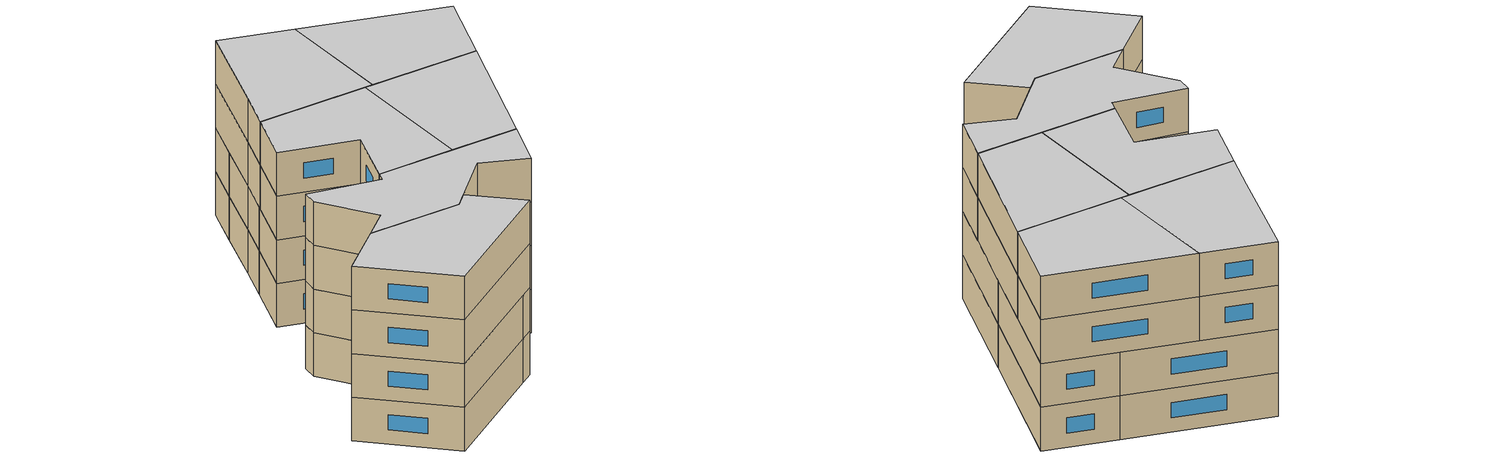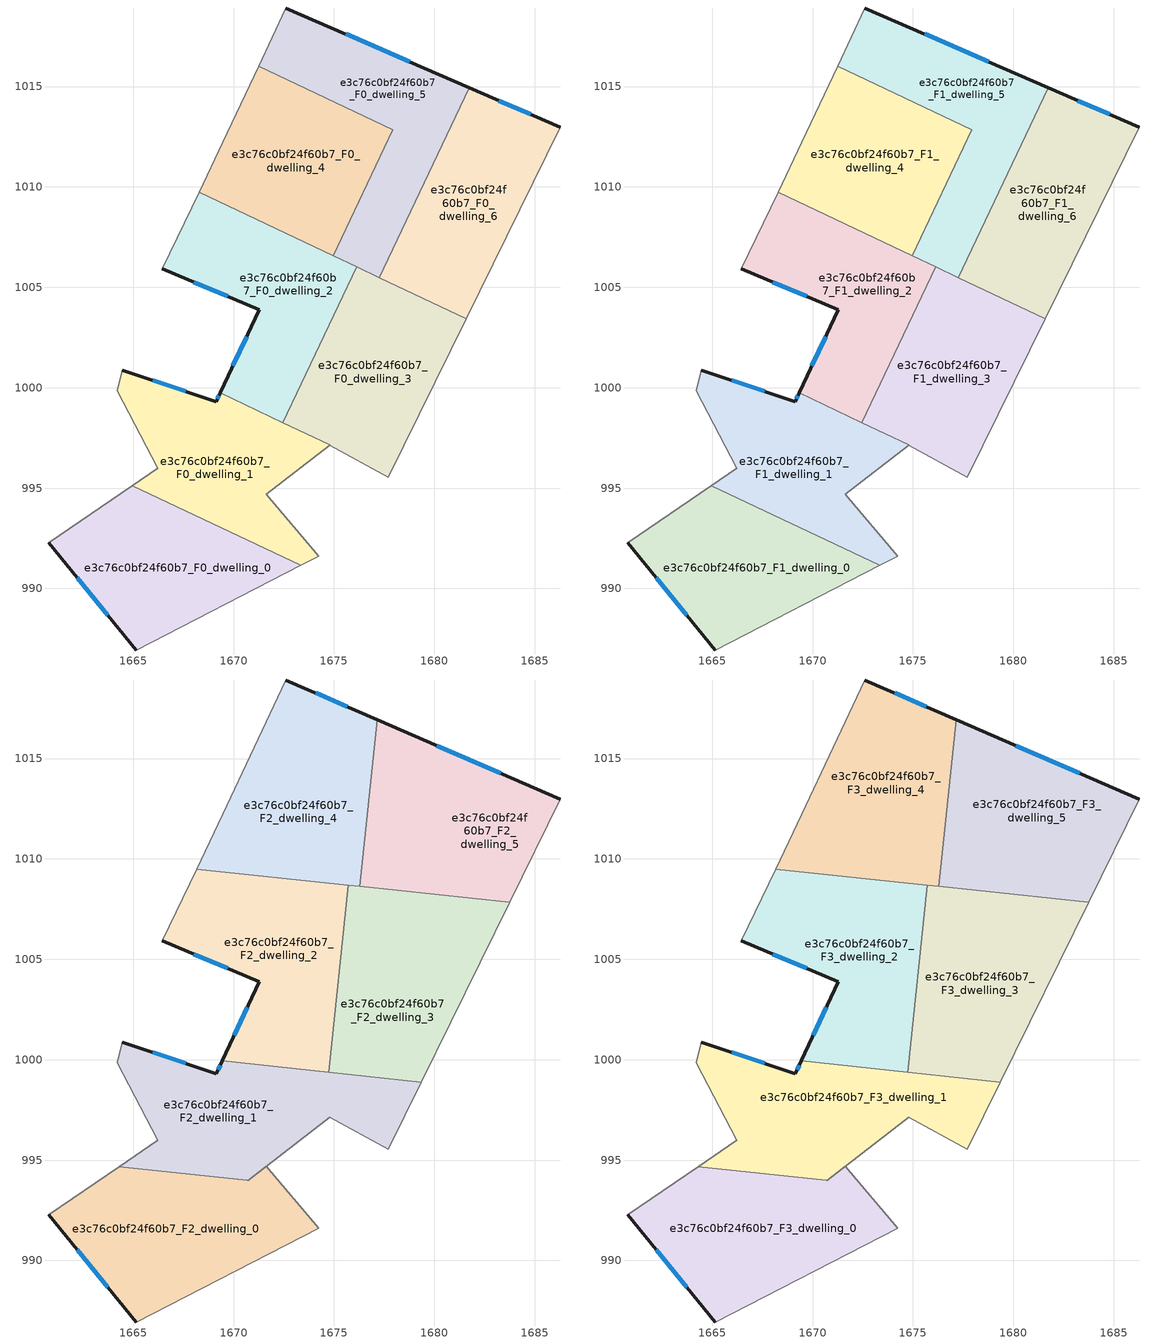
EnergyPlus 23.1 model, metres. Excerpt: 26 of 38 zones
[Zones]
e3c76c0bf24f60b7_F0_dwelling_0
 floor ground (EU_floor_Construction): 1673.35,991.15 1665.16,986.94 1660.79,992.27 1664.97,995.12 z0
 wall outside (EU_wall_Construction): 1660.79,992.27 1665.16,986.94 z0:3
 wall adiabatic (EU_wall_Construction): 1664.97,995.12 1660.79,992.27 / 1665.16,986.94 1673.35,991.15 z0:3
 wall to e3c76c0bf24f60b7_F0_dwelling_1 (EU_wall_Construction): 1673.35,991.15 1664.97,995.12 z0:3
 window (EU_Window_Construction): 1662.22,990.53 1663.74,988.67 z0.98:2.02
e3c76c0bf24f60b7_F0_dwelling_1
 floor ground (EU_floor_Construction): 1674.8,997.16 1674.78,997.13 1671.63,994.71 1674.25,991.62 1673.35,991.15 1664.97,995.12 1666.23,995.99 1664.21,999.86 1664.45,1000.88 1669.13,999.31 1669.34,999.74 z0
 wall outside (EU_wall_Construction): 1669.34,999.74 1669.13,999.31 1664.45,1000.88 z0:3
 wall adiabatic (EU_wall_Construction): 1673.35,991.15 1674.25,991.62 1671.63,994.71 1674.78,997.13 1674.81,997.15 / 1664.45,1000.88 1664.21,999.86 1666.23,995.99 1664.97,995.12 z0:3
 wall to e3c76c0bf24f60b7_F0_dwelling_2 (EU_wall_Construction): 1672.46,998.27 1669.34,999.74 z0:3
 wall to e3c76c0bf24f60b7_F0_dwelling_3 (EU_wall_Construction): 1674.8,997.16 1672.46,998.27 z0:3
 window (EU_Window_Construction): 1667.61,999.82 1665.98,1000.37 / 1669.27,999.6 1669.2,999.45 z0.98:2.02
e3c76c0bf24f60b7_F0_dwelling_2
 floor ground (EU_floor_Construction): 1676.13,1006.02 1672.46,998.26 1669.34,999.74 1671.28,1003.9 1666.44,1005.92 1668.28,1009.74 z0
 wall outside (EU_wall_Construction): 1666.44,1005.92 1671.28,1003.9 1669.34,999.74 z0:3
 wall adiabatic (EU_wall_Construction): 1668.28,1009.74 1666.44,1005.92 z0:3
 wall to e3c76c0bf24f60b7_F0_dwelling_3 (EU_wall_Construction): 1672.46,998.26 1676.13,1006.02 z0:3
 wall to e3c76c0bf24f60b7_F0_dwelling_4 (EU_wall_Construction): 1674.96,1006.57 1668.28,1009.74 z0:3
 wall to e3c76c0bf24f60b7_F0_dwelling_5 (EU_wall_Construction): 1676.13,1006.02 1674.96,1006.57 z0:3
 window (EU_Window_Construction): 1668.02,1005.26 1669.71,1004.55 / 1670.65,1002.55 1669.97,1001.09 z0.98:2.02
e3c76c0bf24f60b7_F0_dwelling_3
 floor ground (EU_floor_Construction): 1681.58,1003.43 1677.7,995.54 1674.78,997.14 1674.81,997.15 1672.46,998.26 1676.13,1006.02 z0
 wall adiabatic (EU_wall_Construction): 1674.78,997.14 1677.7,995.54 1681.58,1003.43 / 1674.78,997.14 1674.81,997.15 z0:3
 wall to e3c76c0bf24f60b7_F0_dwelling_6 (EU_wall_Construction): 1681.58,1003.43 1677.26,1005.48 z0:3
 wall to e3c76c0bf24f60b7_F0_dwelling_5 (EU_wall_Construction): 1677.26,1005.48 1676.13,1006.02 z0:3
e3c76c0bf24f60b7_F0_dwelling_4
 floor ground (EU_floor_Construction): 1677.93,1012.84 1674.96,1006.57 1668.28,1009.74 1669.47,1012.23 1671.25,1016.01 z0
 wall adiabatic (EU_wall_Construction): 1671.25,1016.01 1669.47,1012.23 1668.28,1009.74 z0:3
 wall to e3c76c0bf24f60b7_F0_dwelling_5 (EU_wall_Construction): 1674.96,1006.57 1677.93,1012.84 1671.25,1016.01 z0:3
e3c76c0bf24f60b7_F0_dwelling_5
 floor ground (EU_floor_Construction): 1681.75,1014.94 1677.26,1005.48 1674.96,1006.57 1677.93,1012.84 1671.25,1016.01 1672.6,1018.92 z0
 wall outside (EU_wall_Construction): 1681.75,1014.94 1672.6,1018.92 z0:3
 wall adiabatic (EU_wall_Construction): 1672.6,1018.92 1671.25,1016.01 z0:3
 wall to e3c76c0bf24f60b7_F0_dwelling_6 (EU_wall_Construction): 1677.26,1005.48 1681.75,1014.94 z0:3
 window (EU_Window_Construction): 1678.77,1016.23 1675.58,1017.62 z0.98:2.02
e3c76c0bf24f60b7_F0_dwelling_6
 floor ground (EU_floor_Construction): 1686.27,1012.97 1681.58,1003.43 1677.26,1005.48 1681.75,1014.94 z0
 wall outside (EU_wall_Construction): 1686.27,1012.97 1681.75,1014.94 z0:3
 wall adiabatic (EU_wall_Construction): 1681.58,1003.43 1686.27,1012.97 z0:3
 window (EU_Window_Construction): 1684.8,1013.61 1683.22,1014.3 z0.98:2.02
e3c76c0bf24f60b7_F1_dwelling_0
 floor to e3c76c0bf24f60b7_F0_dwelling_0 (EU_floor_Construction): 1673.35,991.15 1665.16,986.94 1660.79,992.27 1664.97,995.12 z3
 wall outside (EU_wall_Construction): 1660.79,992.27 1665.16,986.94 z3:6
 wall adiabatic (EU_wall_Construction): 1664.97,995.12 1660.79,992.27 / 1665.16,986.94 1673.35,991.15 z3:6
 wall to e3c76c0bf24f60b7_F1_dwelling_1 (EU_wall_Construction): 1673.35,991.15 1664.97,995.12 z3:6
 window (EU_Window_Construction): 1662.22,990.53 1663.74,988.67 z3.98:5.02
e3c76c0bf24f60b7_F1_dwelling_1
 floor to e3c76c0bf24f60b7_F0_dwelling_1 (EU_floor_Construction): 1674.8,997.16 1674.78,997.13 1671.63,994.71 1674.25,991.62 1673.35,991.15 1664.97,995.12 1666.23,995.99 1664.21,999.86 1664.45,1000.88 1669.13,999.31 1669.34,999.74 z3
 wall outside (EU_wall_Construction): 1669.34,999.74 1669.13,999.31 1664.45,1000.88 z3:6
 wall adiabatic (EU_wall_Construction): 1673.35,991.15 1674.25,991.62 1671.63,994.71 1674.78,997.13 1674.81,997.15 / 1664.45,1000.88 1664.21,999.86 1666.23,995.99 1664.97,995.12 z3:6
 wall to e3c76c0bf24f60b7_F1_dwelling_2 (EU_wall_Construction): 1672.46,998.27 1669.34,999.74 z3:6
 wall to e3c76c0bf24f60b7_F1_dwelling_3 (EU_wall_Construction): 1674.8,997.16 1672.46,998.27 z3:6
 window (EU_Window_Construction): 1667.61,999.82 1665.98,1000.37 / 1669.27,999.6 1669.2,999.45 z3.98:5.02
e3c76c0bf24f60b7_F1_dwelling_2
 floor to e3c76c0bf24f60b7_F0_dwelling_2 (EU_floor_Construction): 1676.13,1006.02 1672.46,998.26 1669.34,999.74 1671.28,1003.9 1666.44,1005.92 1668.28,1009.74 z3
 wall outside (EU_wall_Construction): 1666.44,1005.92 1671.28,1003.9 1669.34,999.74 z3:6
 wall adiabatic (EU_wall_Construction): 1668.28,1009.74 1666.44,1005.92 z3:6
 wall to e3c76c0bf24f60b7_F1_dwelling_3 (EU_wall_Construction): 1672.46,998.26 1676.13,1006.02 z3:6
 wall to e3c76c0bf24f60b7_F1_dwelling_4 (EU_wall_Construction): 1674.96,1006.57 1668.28,1009.74 z3:6
 wall to e3c76c0bf24f60b7_F1_dwelling_5 (EU_wall_Construction): 1676.13,1006.02 1674.96,1006.57 z3:6
 window (EU_Window_Construction): 1668.02,1005.26 1669.71,1004.55 / 1670.65,1002.55 1669.97,1001.09 z3.98:5.02
e3c76c0bf24f60b7_F1_dwelling_3
 floor to e3c76c0bf24f60b7_F0_dwelling_3 (EU_floor_Construction): 1681.58,1003.43 1677.7,995.54 1674.78,997.14 1674.81,997.15 1672.46,998.26 1676.13,1006.02 z3
 wall adiabatic (EU_wall_Construction): 1674.78,997.14 1677.7,995.54 1681.58,1003.43 / 1674.78,997.14 1674.81,997.15 z3:6
 wall to e3c76c0bf24f60b7_F1_dwelling_6 (EU_wall_Construction): 1681.58,1003.43 1677.26,1005.48 z3:6
 wall to e3c76c0bf24f60b7_F1_dwelling_5 (EU_wall_Construction): 1677.26,1005.48 1676.13,1006.02 z3:6
e3c76c0bf24f60b7_F1_dwelling_4
 floor to e3c76c0bf24f60b7_F0_dwelling_4 (EU_floor_Construction): 1677.93,1012.84 1674.96,1006.57 1668.28,1009.74 1669.47,1012.23 1671.25,1016.01 z3
 wall adiabatic (EU_wall_Construction): 1671.25,1016.01 1669.47,1012.23 1668.28,1009.74 z3:6
 wall to e3c76c0bf24f60b7_F1_dwelling_5 (EU_wall_Construction): 1674.96,1006.57 1677.93,1012.84 1671.25,1016.01 z3:6
 ceiling adiabatic (EU_roof_Construction): 1674.96,1006.57 1675.95,1008.67 1668.97,1009.41 z6
e3c76c0bf24f60b7_F1_dwelling_5
 floor to e3c76c0bf24f60b7_F0_dwelling_5 (EU_floor_Construction): 1681.75,1014.94 1677.26,1005.48 1674.96,1006.57 1677.93,1012.84 1671.25,1016.01 1672.6,1018.92 z3
 wall outside (EU_wall_Construction): 1681.75,1014.94 1672.6,1018.92 z3:6
 wall adiabatic (EU_wall_Construction): 1672.6,1018.92 1671.25,1016.01 z3:6
 wall to e3c76c0bf24f60b7_F1_dwelling_6 (EU_wall_Construction): 1677.26,1005.48 1681.75,1014.94 z3:6
 window (EU_Window_Construction): 1678.77,1016.23 1675.58,1017.62 z3.98:5.02
e3c76c0bf24f60b7_F1_dwelling_6
 floor to e3c76c0bf24f60b7_F0_dwelling_6 (EU_floor_Construction): 1686.27,1012.97 1681.58,1003.43 1677.26,1005.48 1681.75,1014.94 z3
 wall outside (EU_wall_Construction): 1686.27,1012.97 1681.75,1014.94 z3:6
 wall adiabatic (EU_wall_Construction): 1681.58,1003.43 1686.27,1012.97 z3:6
 window (EU_Window_Construction): 1684.8,1013.61 1683.22,1014.3 z3.98:5.02
e3c76c0bf24f60b7_F2_dwelling_0
 floor to e3c76c0bf24f60b7_F1_dwelling_0 (EU_floor_Construction): 1673.35,991.15 1665.16,986.94 1660.79,992.27 1664.3,994.66 1666.4,994.44 z6
 floor to e3c76c0bf24f60b7_F1_dwelling_1 (EU_floor_Construction): 1671.63,994.71 1674.25,991.62 1673.35,991.15 1666.4,994.44 1670.7,993.98 z6
 wall outside (EU_wall_Construction): 1660.79,992.27 1665.16,986.94 z6:9
 wall adiabatic (EU_wall_Construction): 1664.3,994.66 1660.79,992.27 / 1665.16,986.94 1674.25,991.62 1671.63,994.71 1670.7,993.98 z6:9
 wall to e3c76c0bf24f60b7_F2_dwelling_1 (EU_wall_Construction): 1670.69,993.98 1664.3,994.66 z6:9
 window (EU_Window_Construction): 1662.22,990.53 1663.74,988.67 z6.98:8.02
e3c76c0bf24f60b7_F2_dwelling_1
 floor to e3c76c0bf24f60b7_F1_dwelling_1 (EU_floor_Construction): 1674.81,997.15 1674.78,997.13 1670.7,993.98 1666.4,994.44 1664.97,995.12 1666.23,995.99 1664.21,999.86 1664.45,1000.88 1669.13,999.31 1669.34,999.74 z6
 floor to e3c76c0bf24f60b7_F1_dwelling_0 (EU_floor_Construction): 1666.4,994.44 1664.3,994.66 1664.97,995.12 z6
 floor to e3c76c0bf24f60b7_F1_dwelling_3 (EU_floor_Construction): 1679.35,998.89 1677.7,995.54 1674.78,997.14 1674.81,997.15 1672.46,998.26 1673.07,999.55 z6
 floor to e3c76c0bf24f60b7_F1_dwelling_2 (EU_floor_Construction): 1673.07,999.55 1672.46,998.26 1669.34,999.74 1669.43,999.94 z6
 wall outside (EU_wall_Construction): 1669.43,999.94 1669.13,999.31 1664.45,1000.88 z6:9
 wall adiabatic (EU_wall_Construction): 1664.45,1000.88 1664.21,999.86 1666.23,995.99 1664.3,994.66 / 1670.7,993.98 1674.78,997.14 1677.7,995.54 1679.35,998.89 z6:9
 wall to e3c76c0bf24f60b7_F2_dwelling_2 (EU_wall_Construction): 1674.73,999.38 1669.43,999.94 z6:9
 wall to e3c76c0bf24f60b7_F2_dwelling_3 (EU_wall_Construction): 1679.35,998.89 1674.73,999.38 z6:9
 window (EU_Window_Construction): 1667.61,999.82 1665.98,1000.37 / 1669.33,999.73 1669.23,999.51 z6.98:8.02
e3c76c0bf24f60b7_F2_dwelling_2
 floor to e3c76c0bf24f60b7_F1_dwelling_2 (EU_floor_Construction): 1675.47,1006.33 1675.23,1004.12 1673.07,999.55 1669.43,999.94 1671.28,1003.9 1666.44,1005.92 1668.16,1009.49 1668.97,1009.41 z6
 floor adiabatic (EU_floor_Construction): 1675.72,1008.69 1675.65,1008.03 1674.96,1006.57 1668.97,1009.41 z6
 floor to e3c76c0bf24f60b7_F1_dwelling_3 (EU_floor_Construction): 1675.23,1004.12 1674.73,999.38 1673.07,999.55 z6
 floor to e3c76c0bf24f60b7_F1_dwelling_5 (EU_floor_Construction): 1675.65,1008.03 1675.47,1006.33 1674.96,1006.57 z6
 wall outside (EU_wall_Construction): 1666.44,1005.92 1671.28,1003.9 1669.43,999.94 z6:9
 wall adiabatic (EU_wall_Construction): 1668.16,1009.5 1666.44,1005.92 z6:9
 wall to e3c76c0bf24f60b7_F2_dwelling_3 (EU_wall_Construction): 1674.73,999.38 1675.72,1008.69 z6:9
 wall to e3c76c0bf24f60b7_F2_dwelling_4 (EU_wall_Construction): 1675.72,1008.69 1668.16,1009.5 z6:9
 window (EU_Window_Construction): 1670.68,1002.61 1670.03,1001.23 / 1668.02,1005.26 1669.71,1004.55 z6.98:8.02
e3c76c0bf24f60b7_F2_dwelling_3
 floor to e3c76c0bf24f60b7_F1_dwelling_3 (EU_floor_Construction): 1681.58,1003.43 1679.35,998.89 1674.73,999.38 1675.23,1004.12 1676.13,1006.02 z6
 floor to e3c76c0bf24f60b7_F1_dwelling_2 (EU_floor_Construction): 1676.13,1006.02 1675.23,1004.12 1675.47,1006.33 z6
 floor to e3c76c0bf24f60b7_F1_dwelling_5 (EU_floor_Construction): 1678.64,1008.38 1677.26,1005.48 1675.47,1006.33 1675.65,1008.03 1675.95,1008.67 z6
 floor to e3c76c0bf24f60b7_F1_dwelling_6 (EU_floor_Construction): 1683.75,1007.84 1681.58,1003.43 1677.26,1005.48 1678.64,1008.38 z6
 floor adiabatic (EU_floor_Construction): 1675.95,1008.67 1675.65,1008.03 1675.72,1008.69 z6
 wall adiabatic (EU_wall_Construction): 1679.35,998.89 1683.75,1007.84 z6:9
 wall to e3c76c0bf24f60b7_F2_dwelling_5 (EU_wall_Construction): 1683.75,1007.84 1676.28,1008.63 z6:9
 wall to e3c76c0bf24f60b7_F2_dwelling_4 (EU_wall_Construction): 1676.27,1008.63 1675.72,1008.69 z6:9
e3c76c0bf24f60b7_F2_dwelling_4
 floor to e3c76c0bf24f60b7_F1_dwelling_4 (EU_floor_Construction): 1676.78,1013.39 1676.37,1009.56 1675.95,1008.67 1668.97,1009.41 1668.28,1009.74 1669.47,1012.23 1671.25,1016.01 z6
 floor to e3c76c0bf24f60b7_F1_dwelling_5 (EU_floor_Construction): 1677.16,1016.94 1676.78,1013.39 1671.25,1016.01 1672.6,1018.92 z6; 1676.37,1009.56 1676.28,1008.63 1675.95,1008.67 z6
 floor to e3c76c0bf24f60b7_F1_dwelling_2 (EU_floor_Construction): 1668.97,1009.41 1668.16,1009.49 1668.28,1009.74 z6
 wall outside (EU_wall_Construction): 1677.16,1016.94 1672.6,1018.92 z6:9
 wall adiabatic (EU_wall_Construction): 1672.6,1018.92 1669.47,1012.23 1668.16,1009.5 z6:9
 wall to e3c76c0bf24f60b7_F2_dwelling_5 (EU_wall_Construction): 1676.28,1008.63 1677.16,1016.94 z6:9
 window (EU_Window_Construction): 1675.68,1017.58 1674.08,1018.27 z6.98:8.02
e3c76c0bf24f60b7_F2_dwelling_5
 floor to e3c76c0bf24f60b7_F1_dwelling_5 (EU_floor_Construction): 1681.75,1014.94 1678.64,1008.38 1676.28,1008.63 1676.37,1009.56 1677.93,1012.84 1676.78,1013.39 1677.16,1016.94 z6
 floor to e3c76c0bf24f60b7_F1_dwelling_6 (EU_floor_Construction): 1686.27,1012.97 1683.75,1007.84 1678.64,1008.38 1681.75,1014.94 z6
 floor to e3c76c0bf24f60b7_F1_dwelling_4 (EU_floor_Construction): 1677.93,1012.84 1676.37,1009.56 1676.78,1013.39 z6
 wall outside (EU_wall_Construction): 1686.27,1012.97 1677.16,1016.94 z6:9
 wall adiabatic (EU_wall_Construction): 1683.75,1007.84 1686.27,1012.97 z6:9
 window (EU_Window_Construction): 1683.31,1014.26 1680.12,1015.65 z6.98:8.02
e3c76c0bf24f60b7_F3_dwelling_0
 floor to e3c76c0bf24f60b7_F2_dwelling_0 (EU_floor_Construction): 1671.63,994.71 1674.25,991.62 1665.16,986.94 1660.79,992.27 1664.3,994.66 1670.7,993.98 z9
 wall outside (EU_wall_Construction): 1660.79,992.27 1665.16,986.94 z9:12
 wall adiabatic (EU_wall_Construction): 1664.3,994.66 1660.79,992.27 / 1665.16,986.94 1674.25,991.62 1671.63,994.71 1670.7,993.98 z9:12
 wall to e3c76c0bf24f60b7_F3_dwelling_1 (EU_wall_Construction): 1670.69,993.98 1664.3,994.66 z9:12
 window (EU_Window_Construction): 1662.22,990.53 1663.74,988.67 z9.98:11.02
 ceiling to e3c76c0bf24f60b7_F4_dwelling_0 (EU_floor_Construction): 1674.25,991.62 1671.63,994.71 1670.7,993.98 1664.3,994.66 1660.79,992.27 1665.16,986.94 z12
e3c76c0bf24f60b7_F3_dwelling_1
 floor to e3c76c0bf24f60b7_F2_dwelling_1 (EU_floor_Construction): 1679.35,998.89 1677.7,995.54 1674.78,997.14 1670.69,993.99 1664.3,994.66 1666.23,995.99 1664.21,999.86 1664.45,1000.88 1669.13,999.31 1669.43,999.94 z9
 wall outside (EU_wall_Construction): 1669.43,999.94 1669.13,999.31 1664.45,1000.88 z9:12
 wall adiabatic (EU_wall_Construction): 1664.45,1000.88 1664.21,999.86 1666.23,995.99 1664.3,994.66 / 1670.7,993.98 1674.78,997.14 1677.7,995.54 1679.35,998.89 z9:12
 wall to e3c76c0bf24f60b7_F3_dwelling_2 (EU_wall_Construction): 1674.73,999.38 1669.43,999.94 z9:12
 wall to e3c76c0bf24f60b7_F3_dwelling_3 (EU_wall_Construction): 1679.35,998.89 1674.73,999.38 z9:12
 window (EU_Window_Construction): 1667.61,999.82 1665.98,1000.37 / 1669.33,999.73 1669.23,999.51 z9.98:11.02
 ceiling to e3c76c0bf24f60b7_F4_dwelling_1 (EU_floor_Construction): 1677.7,995.54 1679.35,998.89 1669.43,999.94 1669.13,999.31 1664.45,1000.88 1664.21,999.86 1666.23,995.99 1664.3,994.66 1670.69,993.99 1674.78,997.14 z12
e3c76c0bf24f60b7_F3_dwelling_2
 floor to e3c76c0bf24f60b7_F2_dwelling_2 (EU_floor_Construction): 1675.72,1008.69 1674.73,999.38 1669.43,999.94 1671.28,1003.9 1666.44,1005.92 1668.16,1009.5 z9
 wall outside (EU_wall_Construction): 1666.44,1005.92 1671.28,1003.9 1669.43,999.94 z9:12
 wall adiabatic (EU_wall_Construction): 1668.16,1009.5 1666.44,1005.92 z9:12
 wall to e3c76c0bf24f60b7_F3_dwelling_3 (EU_wall_Construction): 1674.73,999.38 1675.72,1008.69 z9:12
 wall to e3c76c0bf24f60b7_F3_dwelling_4 (EU_wall_Construction): 1675.72,1008.69 1668.16,1009.5 z9:12
 window (EU_Window_Construction): 1670.68,1002.61 1670.03,1001.23 / 1668.02,1005.26 1669.71,1004.55 z9.98:11.02
 ceiling to e3c76c0bf24f60b7_F4_dwelling_2 (EU_floor_Construction): 1674.73,999.38 1675.72,1008.69 1668.16,1009.5 1666.44,1005.92 1671.28,1003.9 1669.43,999.94 z12
e3c76c0bf24f60b7_F3_dwelling_3
 floor to e3c76c0bf24f60b7_F2_dwelling_3 (EU_floor_Construction): 1683.75,1007.84 1679.35,998.89 1674.73,999.38 1675.72,1008.69 z9
 wall adiabatic (EU_wall_Construction): 1679.35,998.89 1683.75,1007.84 z9:12
 wall to e3c76c0bf24f60b7_F3_dwelling_5 (EU_wall_Construction): 1683.75,1007.84 1676.28,1008.63 z9:12
 wall to e3c76c0bf24f60b7_F3_dwelling_4 (EU_wall_Construction): 1676.27,1008.63 1675.72,1008.69 z9:12
 ceiling to e3c76c0bf24f60b7_F4_dwelling_3 (EU_floor_Construction): 1679.35,998.89 1683.75,1007.84 1675.72,1008.69 1674.73,999.38 z12
e3c76c0bf24f60b7_F3_dwelling_4
 floor to e3c76c0bf24f60b7_F2_dwelling_4 (EU_floor_Construction): 1677.16,1016.94 1676.28,1008.63 1668.16,1009.5 1669.47,1012.23 1672.6,1018.92 z9
 wall outside (EU_wall_Construction): 1677.16,1016.94 1672.6,1018.92 z9:12
 wall adiabatic (EU_wall_Construction): 1672.6,1018.92 1669.47,1012.23 1668.16,1009.5 z9:12
 wall to e3c76c0bf24f60b7_F3_dwelling_5 (EU_wall_Construction): 1676.28,1008.63 1677.16,1016.94 z9:12
 window (EU_Window_Construction): 1675.68,1017.58 1674.08,1018.27 z9.98:11.02
 ceiling to e3c76c0bf24f60b7_F4_dwelling_4 (EU_floor_Construction): 1676.28,1008.63 1677.16,1016.94 1672.6,1018.92 1669.47,1012.23 1668.16,1009.5 z12
e3c76c0bf24f60b7_F3_dwelling_5
 floor to e3c76c0bf24f60b7_F2_dwelling_5 (EU_floor_Construction): 1686.27,1012.97 1683.75,1007.84 1676.28,1008.63 1677.16,1016.94 z9
 wall outside (EU_wall_Construction): 1686.27,1012.97 1677.16,1016.94 z9:12
 wall adiabatic (EU_wall_Construction): 1683.75,1007.84 1686.27,1012.97 z9:12
 window (EU_Window_Construction): 1683.31,1014.26 1680.12,1015.65 z9.98:11.02
 ceiling to e3c76c0bf24f60b7_F4_dwelling_5 (EU_floor_Construction): 1683.75,1007.84 1686.27,1012.97 1677.16,1016.94 1676.28,1008.63 z12
[Building]
EU S2 Campaign: North Axis=0; Terrain=City; Solar Distribution=FullExterior
[Site:Location]
Bologna: Latitude=44.5; Longitude=11.25; Time Zone=1; Elevation=37
[SizingPeriod:WeatherFileDays]
AnnualSizingPeriod: Begin Month=1; Begin Day of Month=1; End Month=12; End Day of Month=31; Day of Week for Start Day=Monday; Use Weather File Daylight Saving Period=No; Use Weather File Rain and Snow Indicators=No
[MATERIAL]
EU_InternalMass_Material: Roughness=MediumRough; Thickness=0.1; Conductivity=1; Density=1800; Specific Heat=900; Thermal Absorptance=0.9; Solar Absorptance=0.7; Visible Absorptance=0.7
[MATERIAL:NOMASS] Roughness=MediumRough; Thermal Absorptance=0.9; Solar Absorptance=0.7; Visible Absorptance=0.7
Name | Thermal Resistance
EU_wall_NoMass | 0.905828
EU_roof_NoMass | 0.37593
EU_floor_NoMass | 0.67114
[WINDOWMATERIAL:SIMPLEGLAZINGSYSTEM]
EU_Window_SimpleGlazing: UFactor=4.52486; Solar Heat Gain Coefficient=0.85; Visible Transmittance=0.85
[CONSTRUCTION]
EU_wall_Construction: EU_wall_NoMass
EU_roof_Construction: EU_roof_NoMass
EU_floor_Construction: EU_floor_NoMass
EU_Window_Construction: EU_Window_SimpleGlazing
EU_InternalMass_Construction: EU_InternalMass_Material
[ZONE] Type=1; Multiplier=1; Ceiling Height=autocalculate; Floor Area=autocalculate; Part of Total Floor Area=Yes
Name | Volume
e3c76c0bf24f60b7_F0_dwelling_0; e3c76c0bf24f60b7_F1_dwelling_0; e3c76c0bf24f60b7_F0_dwelling_2; e3c76c0bf24f60b7_F1_dwelling_2 | 153.738
e3c76c0bf24f60b7_F2_dwelling_0; e3c76c0bf24f60b7_F3_dwelling_0 | 181.445
e3c76c0bf24f60b7_F0_dwelling_1; e3c76c0bf24f60b7_F1_dwelling_1 | 152.546
e3c76c0bf24f60b7_F2_dwelling_1 | 178.427
e3c76c0bf24f60b7_F3_dwelling_1 | 178.393
e3c76c0bf24f60b7_F2_dwelling_2; e3c76c0bf24f60b7_F3_dwelling_2 | 178.808
e3c76c0bf24f60b7_F0_dwelling_3; e3c76c0bf24f60b7_F1_dwelling_3 | 154.937
e3c76c0bf24f60b7_F2_dwelling_3; e3c76c0bf24f60b7_F3_dwelling_3 | 178.793
e3c76c0bf24f60b7_F0_dwelling_4; e3c76c0bf24f60b7_F1_dwelling_4 | 153.76
e3c76c0bf24f60b7_F2_dwelling_4; e3c76c0bf24f60b7_F3_dwelling_4 | 179.339
e3c76c0bf24f60b7_F0_dwelling_5; e3c76c0bf24f60b7_F1_dwelling_5 | 153.717
e3c76c0bf24f60b7_F2_dwelling_5; e3c76c0bf24f60b7_F3_dwelling_5 | 179.37
e3c76c0bf24f60b7_F0_dwelling_6; e3c76c0bf24f60b7_F1_dwelling_6 | 153.742
[INTERNALMASS] Construction=EU_InternalMass_Construction
Name | Zone or ZoneList | Surface Area
e3c76c0bf24f60b7_F0_dwelling_0_EU_InternalMass | e3c76c0bf24f60b7_F0_dwelling_0 | 51.2458
e3c76c0bf24f60b7_F0_dwelling_1_EU_InternalMass | e3c76c0bf24f60b7_F0_dwelling_1 | 50.8487
e3c76c0bf24f60b7_F0_dwelling_2_EU_InternalMass | e3c76c0bf24f60b7_F0_dwelling_2 | 51.246
e3c76c0bf24f60b7_F0_dwelling_3_EU_InternalMass | e3c76c0bf24f60b7_F0_dwelling_3 | 51.6483
e3c76c0bf24f60b7_F0_dwelling_4_EU_InternalMass | e3c76c0bf24f60b7_F0_dwelling_4 | 51.2546
e3c76c0bf24f60b7_F0_dwelling_5_EU_InternalMass | e3c76c0bf24f60b7_F0_dwelling_5 | 51.239
e3c76c0bf24f60b7_F0_dwelling_6_EU_InternalMass | e3c76c0bf24f60b7_F0_dwelling_6 | 51.2486
e3c76c0bf24f60b7_F1_dwelling_0_EU_InternalMass | e3c76c0bf24f60b7_F1_dwelling_0 | 51.2458
e3c76c0bf24f60b7_F1_dwelling_1_EU_InternalMass | e3c76c0bf24f60b7_F1_dwelling_1 | 50.8487
e3c76c0bf24f60b7_F1_dwelling_2_EU_InternalMass | e3c76c0bf24f60b7_F1_dwelling_2 | 51.246
e3c76c0bf24f60b7_F1_dwelling_3_EU_InternalMass | e3c76c0bf24f60b7_F1_dwelling_3 | 51.6483
e3c76c0bf24f60b7_F1_dwelling_4_EU_InternalMass | e3c76c0bf24f60b7_F1_dwelling_4 | 51.2546
e3c76c0bf24f60b7_F1_dwelling_5_EU_InternalMass | e3c76c0bf24f60b7_F1_dwelling_5 | 51.239
e3c76c0bf24f60b7_F1_dwelling_6_EU_InternalMass | e3c76c0bf24f60b7_F1_dwelling_6 | 51.2486
e3c76c0bf24f60b7_F2_dwelling_0_EU_InternalMass | e3c76c0bf24f60b7_F2_dwelling_0 | 60.4821
e3c76c0bf24f60b7_F2_dwelling_1_EU_InternalMass | e3c76c0bf24f60b7_F2_dwelling_1 | 59.4751
e3c76c0bf24f60b7_F2_dwelling_2_EU_InternalMass | e3c76c0bf24f60b7_F2_dwelling_2 | 59.602
e3c76c0bf24f60b7_F2_dwelling_3_EU_InternalMass | e3c76c0bf24f60b7_F2_dwelling_3 | 59.5992
e3c76c0bf24f60b7_F2_dwelling_4_EU_InternalMass | e3c76c0bf24f60b7_F2_dwelling_4 | 59.7784
e3c76c0bf24f60b7_F2_dwelling_5_EU_InternalMass | e3c76c0bf24f60b7_F2_dwelling_5 | 59.7904
e3c76c0bf24f60b7_F3_dwelling_0_EU_InternalMass | e3c76c0bf24f60b7_F3_dwelling_0 | 60.4821
e3c76c0bf24f60b7_F3_dwelling_1_EU_InternalMass | e3c76c0bf24f60b7_F3_dwelling_1 | 59.4751
e3c76c0bf24f60b7_F3_dwelling_2_EU_InternalMass | e3c76c0bf24f60b7_F3_dwelling_2 | 59.602
e3c76c0bf24f60b7_F3_dwelling_3_EU_InternalMass | e3c76c0bf24f60b7_F3_dwelling_3 | 59.5992
e3c76c0bf24f60b7_F3_dwelling_4_EU_InternalMass | e3c76c0bf24f60b7_F3_dwelling_4 | 59.7784
e3c76c0bf24f60b7_F3_dwelling_5_EU_InternalMass | e3c76c0bf24f60b7_F3_dwelling_5 | 59.7904
[OTHEREQUIPMENT] Fuel Type=Electricity; Design Level Calculation Method=Watts/Area; Power per Zone Floor Area=1; Fraction Latent=0; Fraction Radiant=0; Fraction Lost=0; Carbon Dioxide Generation Rate=0; EndUse Subcategory=EU_Step8_InternalGains
Name | Zone or ZoneList or Space or SpaceList | Schedule
EU_Step8_InternalGain_e3c76c0bf24f60b7_F0_dwelling_0_f000 | e3c76c0bf24f60b7_F0_dwelling_0 | EU_Step8_GainSchedule_e3c76c0bf24f60b7_F0_dwelling_0_f000
EU_Step8_InternalGain_e3c76c0bf24f60b7_F0_dwelling_1_f000 | e3c76c0bf24f60b7_F0_dwelling_1 | EU_Step8_GainSchedule_e3c76c0bf24f60b7_F0_dwelling_1_f000
EU_Step8_InternalGain_e3c76c0bf24f60b7_F0_dwelling_2_f000 | e3c76c0bf24f60b7_F0_dwelling_2 | EU_Step8_GainSchedule_e3c76c0bf24f60b7_F0_dwelling_2_f000
EU_Step8_InternalGain_e3c76c0bf24f60b7_F0_dwelling_3_f000 | e3c76c0bf24f60b7_F0_dwelling_3 | EU_Step8_GainSchedule_e3c76c0bf24f60b7_F0_dwelling_3_f000
EU_Step8_InternalGain_e3c76c0bf24f60b7_F0_dwelling_4_f000 | e3c76c0bf24f60b7_F0_dwelling_4 | EU_Step8_GainSchedule_e3c76c0bf24f60b7_F0_dwelling_4_f000
EU_Step8_InternalGain_e3c76c0bf24f60b7_F0_dwelling_5_f000 | e3c76c0bf24f60b7_F0_dwelling_5 | EU_Step8_GainSchedule_e3c76c0bf24f60b7_F0_dwelling_5_f000
EU_Step8_InternalGain_e3c76c0bf24f60b7_F0_dwelling_6_f000 | e3c76c0bf24f60b7_F0_dwelling_6 | EU_Step8_GainSchedule_e3c76c0bf24f60b7_F0_dwelling_6_f000
EU_Step8_InternalGain_e3c76c0bf24f60b7_F1_dwelling_0_f000 | e3c76c0bf24f60b7_F1_dwelling_0 | EU_Step8_GainSchedule_e3c76c0bf24f60b7_F1_dwelling_0_f000
EU_Step8_InternalGain_e3c76c0bf24f60b7_F1_dwelling_1_f000 | e3c76c0bf24f60b7_F1_dwelling_1 | EU_Step8_GainSchedule_e3c76c0bf24f60b7_F1_dwelling_1_f000
EU_Step8_InternalGain_e3c76c0bf24f60b7_F1_dwelling_2_f000 | e3c76c0bf24f60b7_F1_dwelling_2 | EU_Step8_GainSchedule_e3c76c0bf24f60b7_F1_dwelling_2_f000
EU_Step8_InternalGain_e3c76c0bf24f60b7_F1_dwelling_3_f000 | e3c76c0bf24f60b7_F1_dwelling_3 | EU_Step8_GainSchedule_e3c76c0bf24f60b7_F1_dwelling_3_f000
EU_Step8_InternalGain_e3c76c0bf24f60b7_F1_dwelling_4_f000 | e3c76c0bf24f60b7_F1_dwelling_4 | EU_Step8_GainSchedule_e3c76c0bf24f60b7_F1_dwelling_4_f000
EU_Step8_InternalGain_e3c76c0bf24f60b7_F1_dwelling_5_f000 | e3c76c0bf24f60b7_F1_dwelling_5 | EU_Step8_GainSchedule_e3c76c0bf24f60b7_F1_dwelling_5_f000
EU_Step8_InternalGain_e3c76c0bf24f60b7_F1_dwelling_6_f000 | e3c76c0bf24f60b7_F1_dwelling_6 | EU_Step8_GainSchedule_e3c76c0bf24f60b7_F1_dwelling_6_f000
EU_Step8_InternalGain_e3c76c0bf24f60b7_F2_dwelling_0_f000 | e3c76c0bf24f60b7_F2_dwelling_0 | EU_Step8_GainSchedule_e3c76c0bf24f60b7_F2_dwelling_0_f000
EU_Step8_InternalGain_e3c76c0bf24f60b7_F2_dwelling_1_f000 | e3c76c0bf24f60b7_F2_dwelling_1 | EU_Step8_GainSchedule_e3c76c0bf24f60b7_F2_dwelling_1_f000
EU_Step8_InternalGain_e3c76c0bf24f60b7_F2_dwelling_2_f000 | e3c76c0bf24f60b7_F2_dwelling_2 | EU_Step8_GainSchedule_e3c76c0bf24f60b7_F2_dwelling_2_f000
EU_Step8_InternalGain_e3c76c0bf24f60b7_F2_dwelling_3_f000 | e3c76c0bf24f60b7_F2_dwelling_3 | EU_Step8_GainSchedule_e3c76c0bf24f60b7_F2_dwelling_3_f000
EU_Step8_InternalGain_e3c76c0bf24f60b7_F2_dwelling_4_f000 | e3c76c0bf24f60b7_F2_dwelling_4 | EU_Step8_GainSchedule_e3c76c0bf24f60b7_F2_dwelling_4_f000
EU_Step8_InternalGain_e3c76c0bf24f60b7_F2_dwelling_5_f000 | e3c76c0bf24f60b7_F2_dwelling_5 | EU_Step8_GainSchedule_e3c76c0bf24f60b7_F2_dwelling_5_f000
EU_Step8_InternalGain_e3c76c0bf24f60b7_F3_dwelling_0_f000 | e3c76c0bf24f60b7_F3_dwelling_0 | EU_Step8_GainSchedule_e3c76c0bf24f60b7_F3_dwelling_0_f000
EU_Step8_InternalGain_e3c76c0bf24f60b7_F3_dwelling_1_f000 | e3c76c0bf24f60b7_F3_dwelling_1 | EU_Step8_GainSchedule_e3c76c0bf24f60b7_F3_dwelling_1_f000
EU_Step8_InternalGain_e3c76c0bf24f60b7_F3_dwelling_2_f000 | e3c76c0bf24f60b7_F3_dwelling_2 | EU_Step8_GainSchedule_e3c76c0bf24f60b7_F3_dwelling_2_f000
EU_Step8_InternalGain_e3c76c0bf24f60b7_F3_dwelling_3_f000 | e3c76c0bf24f60b7_F3_dwelling_3 | EU_Step8_GainSchedule_e3c76c0bf24f60b7_F3_dwelling_3_f000
EU_Step8_InternalGain_e3c76c0bf24f60b7_F3_dwelling_4_f000 | e3c76c0bf24f60b7_F3_dwelling_4 | EU_Step8_GainSchedule_e3c76c0bf24f60b7_F3_dwelling_4_f000
EU_Step8_InternalGain_e3c76c0bf24f60b7_F3_dwelling_5_f000 | e3c76c0bf24f60b7_F3_dwelling_5 | EU_Step8_GainSchedule_e3c76c0bf24f60b7_F3_dwelling_5_f000
[ZONEVENTILATION:DESIGNFLOWRATE] Schedule=EU_AlwaysOn; Design Flow Rate Calculation Method=AirChanges/Hour; Air Changes per Hour=0.73129; Ventilation Type=Natural; Fan Pressure Rise=0; Fan Total Efficiency=1; Constant Term Coefficient=1; Temperature Term Coefficient=0; Velocity Term Coefficient=0; Velocity Squared Term Coefficient=0; Minimum Indoor Temperature=-100; Maximum Indoor Temperature=100; Delta Temperature=-100; Minimum Outdoor Temperature=-100; Maximum Outdoor Temperature=100; Maximum Wind Speed=40
Name | Zone or ZoneList or Space or SpaceList
EU_ConstantAir_e3c76c0bf24f60b7_F0_dwelling_0 | e3c76c0bf24f60b7_F0_dwelling_0
EU_ConstantAir_e3c76c0bf24f60b7_F0_dwelling_1 | e3c76c0bf24f60b7_F0_dwelling_1
EU_ConstantAir_e3c76c0bf24f60b7_F0_dwelling_2 | e3c76c0bf24f60b7_F0_dwelling_2
EU_ConstantAir_e3c76c0bf24f60b7_F0_dwelling_3 | e3c76c0bf24f60b7_F0_dwelling_3
EU_ConstantAir_e3c76c0bf24f60b7_F0_dwelling_4 | e3c76c0bf24f60b7_F0_dwelling_4
EU_ConstantAir_e3c76c0bf24f60b7_F0_dwelling_5 | e3c76c0bf24f60b7_F0_dwelling_5
EU_ConstantAir_e3c76c0bf24f60b7_F0_dwelling_6 | e3c76c0bf24f60b7_F0_dwelling_6
EU_ConstantAir_e3c76c0bf24f60b7_F1_dwelling_0 | e3c76c0bf24f60b7_F1_dwelling_0
EU_ConstantAir_e3c76c0bf24f60b7_F1_dwelling_1 | e3c76c0bf24f60b7_F1_dwelling_1
EU_ConstantAir_e3c76c0bf24f60b7_F1_dwelling_2 | e3c76c0bf24f60b7_F1_dwelling_2
EU_ConstantAir_e3c76c0bf24f60b7_F1_dwelling_3 | e3c76c0bf24f60b7_F1_dwelling_3
EU_ConstantAir_e3c76c0bf24f60b7_F1_dwelling_4 | e3c76c0bf24f60b7_F1_dwelling_4
EU_ConstantAir_e3c76c0bf24f60b7_F1_dwelling_5 | e3c76c0bf24f60b7_F1_dwelling_5
EU_ConstantAir_e3c76c0bf24f60b7_F1_dwelling_6 | e3c76c0bf24f60b7_F1_dwelling_6
EU_ConstantAir_e3c76c0bf24f60b7_F2_dwelling_0 | e3c76c0bf24f60b7_F2_dwelling_0
EU_ConstantAir_e3c76c0bf24f60b7_F2_dwelling_1 | e3c76c0bf24f60b7_F2_dwelling_1
EU_ConstantAir_e3c76c0bf24f60b7_F2_dwelling_2 | e3c76c0bf24f60b7_F2_dwelling_2
EU_ConstantAir_e3c76c0bf24f60b7_F2_dwelling_3 | e3c76c0bf24f60b7_F2_dwelling_3
EU_ConstantAir_e3c76c0bf24f60b7_F2_dwelling_4 | e3c76c0bf24f60b7_F2_dwelling_4
EU_ConstantAir_e3c76c0bf24f60b7_F2_dwelling_5 | e3c76c0bf24f60b7_F2_dwelling_5
EU_ConstantAir_e3c76c0bf24f60b7_F3_dwelling_0 | e3c76c0bf24f60b7_F3_dwelling_0
EU_ConstantAir_e3c76c0bf24f60b7_F3_dwelling_1 | e3c76c0bf24f60b7_F3_dwelling_1
EU_ConstantAir_e3c76c0bf24f60b7_F3_dwelling_2 | e3c76c0bf24f60b7_F3_dwelling_2
EU_ConstantAir_e3c76c0bf24f60b7_F3_dwelling_3 | e3c76c0bf24f60b7_F3_dwelling_3
EU_ConstantAir_e3c76c0bf24f60b7_F3_dwelling_4 | e3c76c0bf24f60b7_F3_dwelling_4
EU_ConstantAir_e3c76c0bf24f60b7_F3_dwelling_5 | e3c76c0bf24f60b7_F3_dwelling_5
[HVACTEMPLATE:THERMOSTAT] Constant Heating Setpoint=20; Constant Cooling Setpoint=50
EU_HeatOnly_e3c76c0bf24f60b7_F0_dwelling_0; EU_HeatOnly_e3c76c0bf24f60b7_F0_dwelling_1; EU_HeatOnly_e3c76c0bf24f60b7_F0_dwelling_2; EU_HeatOnly_e3c76c0bf24f60b7_F0_dwelling_3; EU_HeatOnly_e3c76c0bf24f60b7_F0_dwelling_4; EU_HeatOnly_e3c76c0bf24f60b7_F0_dwelling_5; EU_HeatOnly_e3c76c0bf24f60b7_F0_dwelling_6; EU_HeatOnly_e3c76c0bf24f60b7_F1_dwelling_0; EU_HeatOnly_e3c76c0bf24f60b7_F1_dwelling_1; EU_HeatOnly_e3c76c0bf24f60b7_F1_dwelling_2; EU_HeatOnly_e3c76c0bf24f60b7_F1_dwelling_3; EU_HeatOnly_e3c76c0bf24f60b7_F1_dwelling_4; EU_HeatOnly_e3c76c0bf24f60b7_F1_dwelling_5; EU_HeatOnly_e3c76c0bf24f60b7_F1_dwelling_6; EU_HeatOnly_e3c76c0bf24f60b7_F2_dwelling_0; EU_HeatOnly_e3c76c0bf24f60b7_F2_dwelling_1; EU_HeatOnly_e3c76c0bf24f60b7_F2_dwelling_2; EU_HeatOnly_e3c76c0bf24f60b7_F2_dwelling_3; EU_HeatOnly_e3c76c0bf24f60b7_F2_dwelling_4; EU_HeatOnly_e3c76c0bf24f60b7_F2_dwelling_5; EU_HeatOnly_e3c76c0bf24f60b7_F3_dwelling_0; EU_HeatOnly_e3c76c0bf24f60b7_F3_dwelling_1; EU_HeatOnly_e3c76c0bf24f60b7_F3_dwelling_2; EU_HeatOnly_e3c76c0bf24f60b7_F3_dwelling_3; EU_HeatOnly_e3c76c0bf24f60b7_F3_dwelling_4; EU_HeatOnly_e3c76c0bf24f60b7_F3_dwelling_5; EU_HeatOnly_e3c76c0bf24f60b7_F4_dwelling_0; EU_HeatOnly_e3c76c0bf24f60b7_F4_dwelling_1; EU_HeatOnly_e3c76c0bf24f60b7_F4_dwelling_2; EU_HeatOnly_e3c76c0bf24f60b7_F4_dwelling_3; EU_HeatOnly_e3c76c0bf24f60b7_F4_dwelling_4; EU_HeatOnly_e3c76c0bf24f60b7_F4_dwelling_5; EU_HeatOnly_e3c76c0bf24f60b7_F5_dwelling_0; EU_HeatOnly_e3c76c0bf24f60b7_F5_dwelling_1; EU_HeatOnly_e3c76c0bf24f60b7_F5_dwelling_2; EU_HeatOnly_e3c76c0bf24f60b7_F5_dwelling_3; EU_HeatOnly_e3c76c0bf24f60b7_F5_dwelling_4; EU_HeatOnly_e3c76c0bf24f60b7_F5_dwelling_5
[HVACTEMPLATE:ZONE:IDEALLOADSAIRSYSTEM] System Availability Schedule=EU_AlwaysOn; Maximum Heating Supply Air Temperature=50; Minimum Cooling Supply Air Temperature=13; Maximum Heating Supply Air Humidity Ratio=0.0156; Minimum Cooling Supply Air Humidity Ratio=0.0077; Heating Limit=NoLimit; Cooling Limit=NoLimit; Heating Availability Schedule=EU_AlwaysOn; Cooling Availability Schedule=EU_CoolingOff; Dehumidification Control Type=ConstantSensibleHeatRatio; Cooling Sensible Heat Ratio=0.7; Dehumidification Setpoint=60; Humidification Control Type=None; Humidification Setpoint=30; Outdoor Air Method=None; Outdoor Air Flow Rate per Person=0.00944; Outdoor Air Flow Rate per Zone Floor Area=0; Outdoor Air Flow Rate per Zone=0; Demand Controlled Ventilation Type=None; Outdoor Air Economizer Type=NoEconomizer; Heat Recovery Type=None; Sensible Heat Recovery Effectiveness=0.7; Latent Heat Recovery Effectiveness=0.65
Name | Template Thermostat
e3c76c0bf24f60b7_F0_dwelling_0 | EU_HeatOnly_e3c76c0bf24f60b7_F0_dwelling_0
e3c76c0bf24f60b7_F0_dwelling_1 | EU_HeatOnly_e3c76c0bf24f60b7_F0_dwelling_1
e3c76c0bf24f60b7_F0_dwelling_2 | EU_HeatOnly_e3c76c0bf24f60b7_F0_dwelling_2
e3c76c0bf24f60b7_F0_dwelling_3 | EU_HeatOnly_e3c76c0bf24f60b7_F0_dwelling_3
e3c76c0bf24f60b7_F0_dwelling_4 | EU_HeatOnly_e3c76c0bf24f60b7_F0_dwelling_4
e3c76c0bf24f60b7_F0_dwelling_5 | EU_HeatOnly_e3c76c0bf24f60b7_F0_dwelling_5
e3c76c0bf24f60b7_F0_dwelling_6 | EU_HeatOnly_e3c76c0bf24f60b7_F0_dwelling_6
e3c76c0bf24f60b7_F1_dwelling_0 | EU_HeatOnly_e3c76c0bf24f60b7_F1_dwelling_0
e3c76c0bf24f60b7_F1_dwelling_1 | EU_HeatOnly_e3c76c0bf24f60b7_F1_dwelling_1
e3c76c0bf24f60b7_F1_dwelling_2 | EU_HeatOnly_e3c76c0bf24f60b7_F1_dwelling_2
e3c76c0bf24f60b7_F1_dwelling_3 | EU_HeatOnly_e3c76c0bf24f60b7_F1_dwelling_3
e3c76c0bf24f60b7_F1_dwelling_4 | EU_HeatOnly_e3c76c0bf24f60b7_F1_dwelling_4
e3c76c0bf24f60b7_F1_dwelling_5 | EU_HeatOnly_e3c76c0bf24f60b7_F1_dwelling_5
e3c76c0bf24f60b7_F1_dwelling_6 | EU_HeatOnly_e3c76c0bf24f60b7_F1_dwelling_6
e3c76c0bf24f60b7_F2_dwelling_0 | EU_HeatOnly_e3c76c0bf24f60b7_F2_dwelling_0
e3c76c0bf24f60b7_F2_dwelling_1 | EU_HeatOnly_e3c76c0bf24f60b7_F2_dwelling_1
e3c76c0bf24f60b7_F2_dwelling_2 | EU_HeatOnly_e3c76c0bf24f60b7_F2_dwelling_2
e3c76c0bf24f60b7_F2_dwelling_3 | EU_HeatOnly_e3c76c0bf24f60b7_F2_dwelling_3
e3c76c0bf24f60b7_F2_dwelling_4 | EU_HeatOnly_e3c76c0bf24f60b7_F2_dwelling_4
e3c76c0bf24f60b7_F2_dwelling_5 | EU_HeatOnly_e3c76c0bf24f60b7_F2_dwelling_5
e3c76c0bf24f60b7_F3_dwelling_0 | EU_HeatOnly_e3c76c0bf24f60b7_F3_dwelling_0
e3c76c0bf24f60b7_F3_dwelling_1 | EU_HeatOnly_e3c76c0bf24f60b7_F3_dwelling_1
e3c76c0bf24f60b7_F3_dwelling_2 | EU_HeatOnly_e3c76c0bf24f60b7_F3_dwelling_2
e3c76c0bf24f60b7_F3_dwelling_3 | EU_HeatOnly_e3c76c0bf24f60b7_F3_dwelling_3
e3c76c0bf24f60b7_F3_dwelling_4 | EU_HeatOnly_e3c76c0bf24f60b7_F3_dwelling_4
e3c76c0bf24f60b7_F3_dwelling_5 | EU_HeatOnly_e3c76c0bf24f60b7_F3_dwelling_5
[SIZING:ZONE] Zone Cooling Design Supply Air Temperature Input Method=SupplyAirTemperature; Zone Cooling Design Supply Air Temperature=13; Zone Heating Design Supply Air Temperature Input Method=SupplyAirTemperature; Zone Heating Design Supply Air Temperature=50; Zone Cooling Design Supply Air Humidity Ratio=0.008; Zone Heating Design Supply Air Humidity Ratio=0.008; Cooling Design Air Flow Method=DesignDay; Cooling Design Air Flow Rate=0; Cooling Minimum Air Flow per Zone Floor Area=0.000762; Cooling Minimum Air Flow=0; Cooling Minimum Air Flow Fraction=0.2; Heating Design Air Flow Method=DesignDay; Heating Design Air Flow Rate=0; Heating Maximum Air Flow per Zone Floor Area=0.002032; Heating Maximum Air Flow=0.141576; Heating Maximum Air Flow Fraction=0.3; Account for Dedicated Outdoor Air System=No; Dedicated Outdoor Air System Control Strategy=NeutralSupplyAir; Dedicated Outdoor Air Low Setpoint Temperature for Design=autosize; Dedicated Outdoor Air High Setpoint Temperature for Design=autosize; Zone Load Sizing Method=Sensible Load Only No Latent Load; Zone Latent Cooling Design Supply Air Humidity Ratio Input Method=HumidityRatioDifference; Zone Cooling Design Supply Air Humidity Ratio Difference=0.005; Zone Latent Heating Design Supply Air Humidity Ratio Input Method=HumidityRatioDifference; Zone Humidification Design Supply Air Humidity Ratio Difference=0.005
e3c76c0bf24f60b7_F0_dwelling_0; e3c76c0bf24f60b7_F0_dwelling_1; e3c76c0bf24f60b7_F0_dwelling_2; e3c76c0bf24f60b7_F0_dwelling_3; e3c76c0bf24f60b7_F0_dwelling_4; e3c76c0bf24f60b7_F0_dwelling_5; e3c76c0bf24f60b7_F0_dwelling_6; e3c76c0bf24f60b7_F1_dwelling_0; e3c76c0bf24f60b7_F1_dwelling_1; e3c76c0bf24f60b7_F1_dwelling_2; e3c76c0bf24f60b7_F1_dwelling_3; e3c76c0bf24f60b7_F1_dwelling_4; e3c76c0bf24f60b7_F1_dwelling_5; e3c76c0bf24f60b7_F1_dwelling_6; e3c76c0bf24f60b7_F2_dwelling_0; e3c76c0bf24f60b7_F2_dwelling_1; e3c76c0bf24f60b7_F2_dwelling_2; e3c76c0bf24f60b7_F2_dwelling_3; e3c76c0bf24f60b7_F2_dwelling_4; e3c76c0bf24f60b7_F2_dwelling_5; e3c76c0bf24f60b7_F3_dwelling_0; e3c76c0bf24f60b7_F3_dwelling_1; e3c76c0bf24f60b7_F3_dwelling_2; e3c76c0bf24f60b7_F3_dwelling_3; e3c76c0bf24f60b7_F3_dwelling_4; e3c76c0bf24f60b7_F3_dwelling_5
[SCHEDULE:CONSTANT]
Name | Hourly Value
EU_AlwaysOn | 1
EU_CoolingOff | 0
[SCHEDULE:FILE] Column Number=1; Rows to Skip at Top=0; Number of Hours of Data=8760; Column Separator=Comma; Interpolate to Timestep=No; Minutes per Item=60; Adjust Schedule for Daylight Savings=Yes
Name | File
EU_Step8_GainSchedule_e3c76c0bf24f60b7_F0_dwelling_0_f000 | ../../schedules/e3c76c0bf24f60b7/e3c76c0bf24f60b7_F0_dwelling_0_f000_gain.csv
EU_Step8_GainSchedule_e3c76c0bf24f60b7_F0_dwelling_1_f000 | ../../schedules/e3c76c0bf24f60b7/e3c76c0bf24f60b7_F0_dwelling_1_f000_gain.csv
EU_Step8_GainSchedule_e3c76c0bf24f60b7_F0_dwelling_2_f000 | ../../schedules/e3c76c0bf24f60b7/e3c76c0bf24f60b7_F0_dwelling_2_f000_gain.csv
EU_Step8_GainSchedule_e3c76c0bf24f60b7_F0_dwelling_3_f000 | ../../schedules/e3c76c0bf24f60b7/e3c76c0bf24f60b7_F0_dwelling_3_f000_gain.csv
EU_Step8_GainSchedule_e3c76c0bf24f60b7_F0_dwelling_4_f000 | ../../schedules/e3c76c0bf24f60b7/e3c76c0bf24f60b7_F0_dwelling_4_f000_gain.csv
EU_Step8_GainSchedule_e3c76c0bf24f60b7_F0_dwelling_5_f000 | ../../schedules/e3c76c0bf24f60b7/e3c76c0bf24f60b7_F0_dwelling_5_f000_gain.csv
EU_Step8_GainSchedule_e3c76c0bf24f60b7_F0_dwelling_6_f000 | ../../schedules/e3c76c0bf24f60b7/e3c76c0bf24f60b7_F0_dwelling_6_f000_gain.csv
EU_Step8_GainSchedule_e3c76c0bf24f60b7_F1_dwelling_0_f000 | ../../schedules/e3c76c0bf24f60b7/e3c76c0bf24f60b7_F1_dwelling_0_f000_gain.csv
EU_Step8_GainSchedule_e3c76c0bf24f60b7_F1_dwelling_1_f000 | ../../schedules/e3c76c0bf24f60b7/e3c76c0bf24f60b7_F1_dwelling_1_f000_gain.csv
EU_Step8_GainSchedule_e3c76c0bf24f60b7_F1_dwelling_2_f000 | ../../schedules/e3c76c0bf24f60b7/e3c76c0bf24f60b7_F1_dwelling_2_f000_gain.csv
EU_Step8_GainSchedule_e3c76c0bf24f60b7_F1_dwelling_3_f000 | ../../schedules/e3c76c0bf24f60b7/e3c76c0bf24f60b7_F1_dwelling_3_f000_gain.csv
EU_Step8_GainSchedule_e3c76c0bf24f60b7_F1_dwelling_4_f000 | ../../schedules/e3c76c0bf24f60b7/e3c76c0bf24f60b7_F1_dwelling_4_f000_gain.csv
EU_Step8_GainSchedule_e3c76c0bf24f60b7_F1_dwelling_5_f000 | ../../schedules/e3c76c0bf24f60b7/e3c76c0bf24f60b7_F1_dwelling_5_f000_gain.csv
EU_Step8_GainSchedule_e3c76c0bf24f60b7_F1_dwelling_6_f000 | ../../schedules/e3c76c0bf24f60b7/e3c76c0bf24f60b7_F1_dwelling_6_f000_gain.csv
EU_Step8_GainSchedule_e3c76c0bf24f60b7_F2_dwelling_0_f000 | ../../schedules/e3c76c0bf24f60b7/e3c76c0bf24f60b7_F2_dwelling_0_f000_gain.csv
EU_Step8_GainSchedule_e3c76c0bf24f60b7_F2_dwelling_1_f000 | ../../schedules/e3c76c0bf24f60b7/e3c76c0bf24f60b7_F2_dwelling_1_f000_gain.csv
EU_Step8_GainSchedule_e3c76c0bf24f60b7_F2_dwelling_2_f000 | ../../schedules/e3c76c0bf24f60b7/e3c76c0bf24f60b7_F2_dwelling_2_f000_gain.csv
EU_Step8_GainSchedule_e3c76c0bf24f60b7_F2_dwelling_3_f000 | ../../schedules/e3c76c0bf24f60b7/e3c76c0bf24f60b7_F2_dwelling_3_f000_gain.csv
EU_Step8_GainSchedule_e3c76c0bf24f60b7_F2_dwelling_4_f000 | ../../schedules/e3c76c0bf24f60b7/e3c76c0bf24f60b7_F2_dwelling_4_f000_gain.csv
EU_Step8_GainSchedule_e3c76c0bf24f60b7_F2_dwelling_5_f000 | ../../schedules/e3c76c0bf24f60b7/e3c76c0bf24f60b7_F2_dwelling_5_f000_gain.csv
EU_Step8_GainSchedule_e3c76c0bf24f60b7_F3_dwelling_0_f000 | ../../schedules/e3c76c0bf24f60b7/e3c76c0bf24f60b7_F3_dwelling_0_f000_gain.csv
EU_Step8_GainSchedule_e3c76c0bf24f60b7_F3_dwelling_1_f000 | ../../schedules/e3c76c0bf24f60b7/e3c76c0bf24f60b7_F3_dwelling_1_f000_gain.csv
EU_Step8_GainSchedule_e3c76c0bf24f60b7_F3_dwelling_2_f000 | ../../schedules/e3c76c0bf24f60b7/e3c76c0bf24f60b7_F3_dwelling_2_f000_gain.csv
EU_Step8_GainSchedule_e3c76c0bf24f60b7_F3_dwelling_3_f000 | ../../schedules/e3c76c0bf24f60b7/e3c76c0bf24f60b7_F3_dwelling_3_f000_gain.csv
EU_Step8_GainSchedule_e3c76c0bf24f60b7_F3_dwelling_4_f000 | ../../schedules/e3c76c0bf24f60b7/e3c76c0bf24f60b7_F3_dwelling_4_f000_gain.csv
EU_Step8_GainSchedule_e3c76c0bf24f60b7_F3_dwelling_5_f000 | ../../schedules/e3c76c0bf24f60b7/e3c76c0bf24f60b7_F3_dwelling_5_f000_gain.csv
